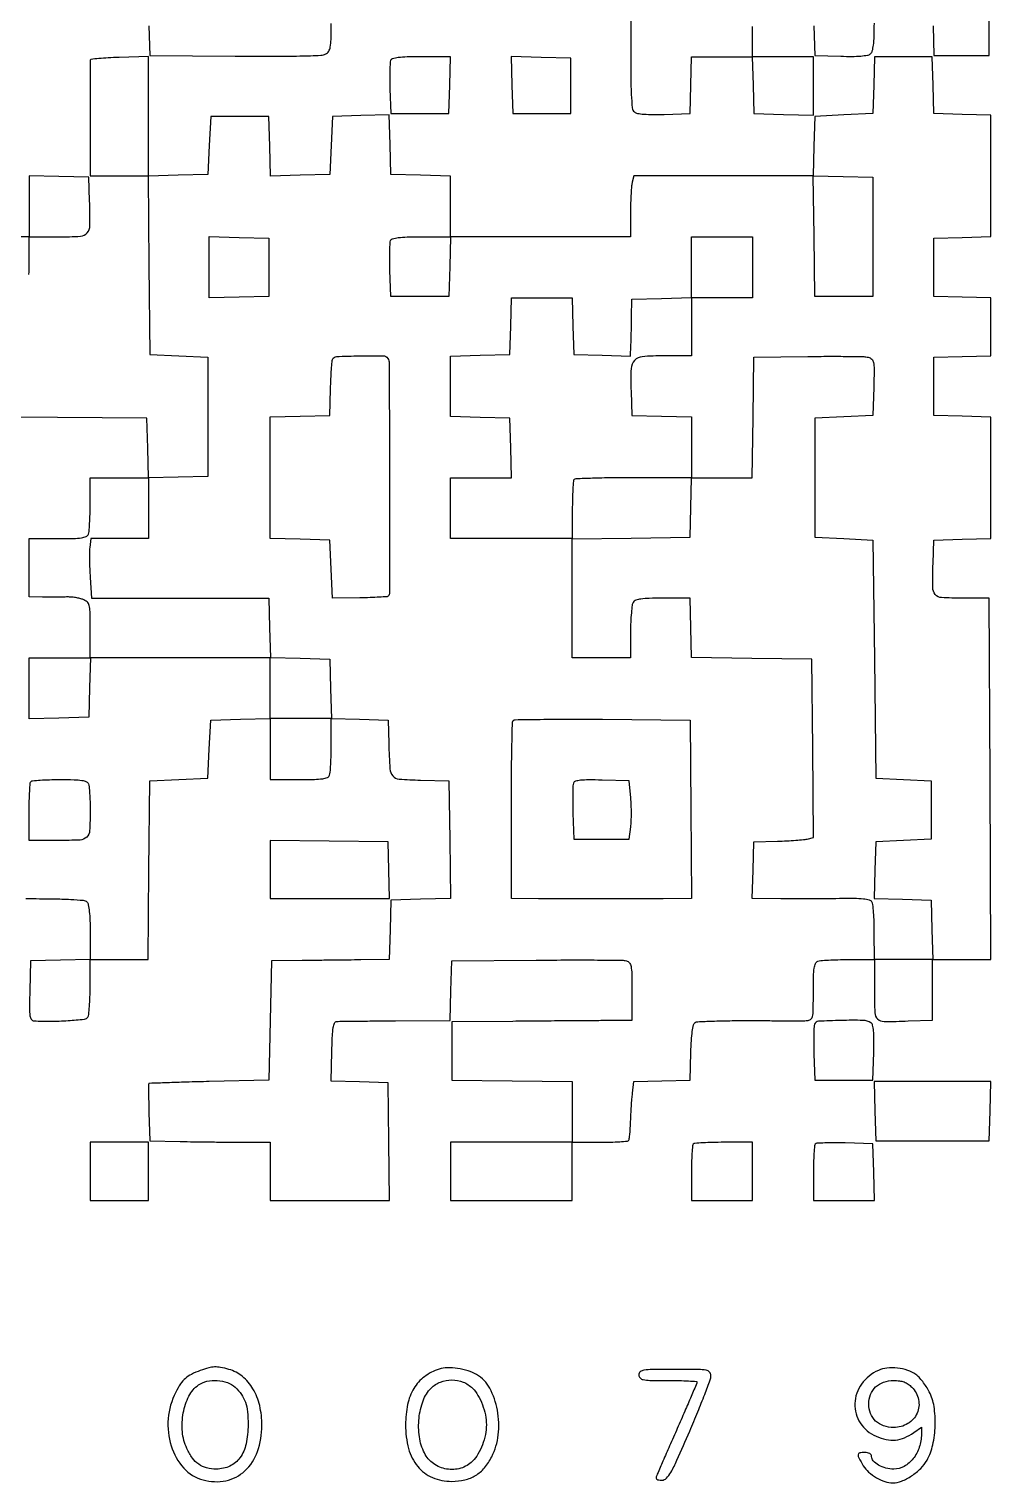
# Model space of a CAD drawing. Extents: x 179 to 1071, y 112 to 1107.
# Drawn here: x 724 to 1071, y 112 to 637 of the extents above; entities that cross this region are included whole.
import ezdxf

# ---------------------------------------------------------------- set-up
doc = ezdxf.new("R2010")
doc.units = 0

msp = doc.modelspace()

# ---------------------------------------------------------------- linework, layer by layer
for points in [[(722.8, 323, -0.003169), (732.593081, 322.937931, -0.010454), (739.045513, 322.721154, -0.00933), (743.538104, 322.391927, -0.175156), (744.8, 321.8, -0.150842), (745.32772, 320.800954, -0.01939), (745.688563, 318.376818, -0.018512), (745.925628, 315.088767, -0.008739), (746, 310.833832), (746, 301.067663), (735.25, 300.783832), (724.5, 300.5), (724.216168, 289.75, 0.003787), (724.096428, 283.38925, 0.03711), (724.265201, 280.711219, 0.117919), (724.770434, 279.415829, 0.228032), (725.716168, 278.879639, 0.018888), (731.670336, 278.70335, 0.015344), (738.050698, 278.95141, 0.00813), (743.904989, 279.454965, 0.229704), (745.166069, 280.234465, 0.115966), (745.484271, 281.149452, 0.007401), (745.737902, 283.992312, 0.010529), (745.920319, 287.423008, 0.007624), (745.984687, 291.25), (746, 301), (756.486147, 301), (766.972294, 301), (767.236147, 333.25), (767.5, 365.5), (778, 366), (788.5, 366.5), (789, 377), (789.5, 387.5), (800.25, 387.783832), (811, 388.067663), (811, 377.033832), (811, 366), (821.393011, 366, 0.005351), (826.960143, 366.059586, 0.030363), (829.913621, 366.30265, 0.063068), (831.601595, 366.76761, 0.205218), (832.393011, 367.581787, 0.072102), (832.632129, 368.638915, 0.005887), (832.821697, 371.475801, 0.007809), (832.955696, 374.880803, 0.005929), (833, 378.616771), (833, 388.069966), (843.25, 387.784983), (853.5, 387.5), (853.75078, 379, 0.008001), (854.167162, 369.85434, 0.165236), (855.196667, 367.34273, 0.196929), (857.49116, 366.190479, 0.012174), (865.2603, 365.784869), (875.5, 365.5), (875.769789, 344.284032), (876.039577, 323.068065), (865.269789, 322.784032), (854.5, 322.5), (854.216168, 311.75), (853.932337, 301), (843.716168, 300.878498, -0.000018), (839.011865, 300.822715, -0.00001), (833.269749, 300.754941, -0.00001), (827.453221, 300.686515, -0.000016), (822.5, 300.628498), (811.5, 300.5), (811, 279), (810.5, 257.5), (789, 256.949707, 0.000837), (780.736355, 256.724349, 0.001369), (773.731911, 256.502398, 0.000137), (767.470063, 256.285105, 0.145075), (767.215017, 256.199707, 0.243658), (767.102679, 255.984742, 0.000888), (767.097461, 253.047726, 0.004298), (767.126288, 249.694038, 0.002651), (767.215017, 245.75), (767.5, 235.5), (778.5, 235.295446, 0.001111), (783.490286, 235.213743, 0.000664), (789.426562, 235.13763, 0.000664), (795.339105, 235.077525, 0.001152), (800.25, 235.045446), (811, 235), (811, 224.5), (811, 214), (832.519888, 214), (854.039775, 214), (853.769888, 235.25), (853.5, 256.5), (843.216527, 256.785353), (832.933054, 257.070705), (833.216527, 267.785353, -0.005159), (833.423758, 273.419085, -0.028969), (833.73962, 276.416048, -0.060504), (834.222008, 278.069978, -0.275849), (835, 278.63465, -0.01907), (836.110313, 278.69176, -0.000368), (841.850999, 278.763631, -0.000888), (848.552126, 278.83069, -0.000595), (856.216168, 278.88465), (875.932337, 279), (876.216168, 289.75), (876.5, 300.5), (907, 300.779881, -0.001543), (918.833446, 300.851959, -0.002337), (929.128125, 300.834787, -0.000876), (937.982137, 300.763127, -0.057195), (939.5, 300.573771, -0.168817), (940.592675, 299.868988, -0.121614), (941.191055, 298.534141, -0.040844), (941.448808, 295.905343, -0.004024), (941.5, 289.544095), (941.5, 279.000412), (931, 278.939798, 0.000371), (925.512826, 278.904048, 0.00011), (917.121875, 278.841297, 0.000111), (907.692912, 278.766623, 0.000119), (898.5, 278.689593), (876.5, 278.5), (876.5, 268), (876.5, 257.5), (898.25, 257.230498), (920, 256.960995), (920, 245.980498), (920, 235), (898, 235), (876, 235), (876, 224.5), (876, 214), (898, 214), (920, 214), (920, 224.5), (920, 235), (929.940983, 235, 0.00746), (933.786464, 235.057378, 0.011518), (937.105837, 235.233054, 0.00599), (939.864695, 235.476159, 0.233445), (940.372299, 235.793375, 0.10677), (940.574085, 236.362294, 0.00702), (940.773561, 238.103455, 0.009921), (940.942349, 240.203897, 0.007236), (941.049745, 242.543375, -0.005029), (941.157143, 245.132315, -0.003738), (941.325846, 247.988754, -0.003778), (941.525526, 250.681363, -0.008533), (941.726907, 252.716215), (942.216955, 256.932429), (952.358477, 257.216215), (962.5, 257.5), (962.788805, 267.464966, -0.008416), (962.987076, 271.790426, -0.018954), (963.316526, 275.05615, -0.018924), (963.738947, 277.427478, -0.195608), (964.288805, 278.230394, -0.134951), (965.267295, 278.550002, -0.002653), (970.578586, 278.773852, -0.006148), (976.822542, 278.926984, -0.004062), (984, 278.95641, 0.000341), (991.250894, 278.932183, 0.000479), (997.726562, 278.921168, 0.000282), (1003.186899, 278.920185, 0.00646), (1004.75, 278.940981, 0.150543), (1006.016919, 279.36796, 0.185809), (1006.694457, 280.403322, 0.049738), (1006.955759, 282.713302, 0.003312), (1007, 289.393011, -0.005351), (1007.059586, 294.960143, -0.030363), (1007.30265, 297.913621, -0.063068), (1007.76761, 299.601595, -0.205218), (1008.581787, 300.393011, -0.07203), (1009.638111, 300.632106, -0.005915), (1012.465525, 300.821697, -0.007831), (1015.859224, 300.955695, -0.005951), (1019.581787, 301), (1029, 301), (1029, 290.116631, 0.009516), (1029.159089, 281.758256, 0.199519), (1030.182582, 279.537886, 0.189407), (1032.499203, 278.63769, 0.008445), (1041.25, 278.818372), (1050, 279.146947), (1050, 290.073474), (1050, 301), (1060.507242, 301), (1071.014483, 301), (1070.757242, 366.25), (1070.5, 431.5), (1060.704844, 431.5, -0.013476), (1053.2306, 431.701484, -0.207462), (1050.977276, 432.826381, -0.175915), (1050.063646, 435.326274, -0.009205), (1050.204946, 444), (1050.5, 452.5), (1060.75, 452.784983), (1071, 453.069966), (1071, 475), (1071, 496.930034), (1060.75, 497.215017), (1050.5, 497.5), (1050.5, 508), (1050.5, 518.5), (1060.75, 518.784983), (1071, 519.069966), (1071, 529.5), (1071, 539.930034), (1060.75, 540.215017), (1050.5, 540.5), (1050.5, 551), (1050.5, 561.5), (1060.75, 561.784983), (1071, 562.069966), (1071, 584), (1071, 605.930034), (1060.75, 606.215017), (1050.5, 606.5), (1050.215017, 616.75), (1049.930034, 627), (1039.5, 627), (1029.069966, 627), (1028.784983, 616.75), (1028.5, 606.5), (1018, 606), (1007.5, 605.5), (1007.216168, 594.75), (1006.932337, 584), (974.5828, 584), (942.233263, 584), (941.630286, 581.75, 0.044946), (941.394203, 580.391033, 0.006544), (941.200423, 577.590625, 0.007361), (941.063073, 574.265037, 0.006249), (941.013655, 570.75), (941, 562), (908.5, 562), (876, 562), (876, 572.966168), (876, 583.932337), (865.25, 584.216168), (854.5, 584.5), (854.215817, 595.284606), (853.931635, 606.069211), (843.715817, 605.784606), (833.5, 605.5), (833, 595), (832.5, 584.5), (821.784171, 584.216515), (811.068343, 583.93303), (810.784171, 594.716515), (810.5, 605.5), (800, 605.5), (789.5, 605.5), (789, 595), (788.5, 584.5), (777.75, 584.216168), (767, 583.932337), (767, 605.5), (767, 627.067663), (756.495666, 626.783832, 0.00669), (752.468332, 626.621065, 0.011093), (749.078253, 626.363063, 0.004852), (746.268611, 626.058869, 0.381842), (745.995666, 625.75, -0.001387), (745.99743, 625.163044, -0.000007), (745.998727, 619.198437, -0.000031), (745.999687, 612.412261, -0.00002), (746, 604.5), (746, 584), (756.486147, 584), (766.972294, 584), (767.236147, 551.75), (767.5, 519.5), (778, 519), (788.5, 518.5), (788.5, 497), (788.5, 475.5), (777.784171, 475.216515), (767.068343, 474.93303), (766.784171, 485.716515), (766.5, 496.5), (734.25, 496.763853), (702, 497.027706)], [(941.139714, 646.727274, -0.000406), (941.106534, 635.872598, 0.00182), (941.103173, 621.184489, 0.010364), (941.291693, 613.376526, 0.012783), (941.633683, 608.529052, 0.198048), (942.399101, 607.083739, 0.132955), (943.486105, 606.587366, 0.020756), (945.849571, 606.296387, 0.018928), (949.041982, 606.158579, 0.009043), (953.149285, 606.211141), (962.5, 606.5), (962.784983, 616.75), (963.069966, 627), (974, 627), (984.930034, 627), (985.215017, 616.75), (985.5, 606.5), (996.25, 606.216168), (1007, 605.932337), (1007, 616.466168), (1007, 627), (996, 627), (985, 627), (985, 638)], [(767.216519, 638.215387), (767.5, 627.5), (798.288634, 627.235492, 0.002361), (811.786457, 627.183259, 0.00578), (821.717299, 627.306516, 0.003546), (829.270265, 627.541199, 0.113798), (831.038634, 628.020676, 0.133164), (832.092013, 629.014205, 0.093543), (832.674192, 630.545474, 0.039086), (832.940932, 633.240813, 0.005128), (833, 639.000201)], [(1007.216168, 638.25), (1007.5, 627.5), (1016.850715, 627.211141, 0.009044), (1020.957683, 627.15859, 0.018924), (1024.150171, 627.296386, 0.020746), (1026.513859, 627.587315, 0.132968), (1027.600715, 628.083586, 0.154085), (1028.271246, 629.124417, 0.035127), (1028.685192, 631.205854, 0.024181), (1028.929838, 634.346734, 0.007345), (1029, 639.122445)], [(723.920078, 548.422631, 0.007655), (723.984687, 552.25), (724, 562), (734.480948, 562, 0.01319), (742.50249, 562.211645, 0.203196), (744.933469, 563.397028, 0.179688), (745.928151, 566.034911, 0.009927), (745.795054, 575), (745.5, 583.5), (734.75, 583.783832), (724, 584.067663), (724, 573.033832), (724, 562), (702, 562)]]:
    msp.add_lwpolyline(points, format="xyb")
msp.add_lwpolyline([(1050.216168, 638.25), (1050.5, 627.5), (1060.5, 627.5), (1070.5, 627.5), (1070.5, 671)])
for points in [[(854.42719, 625.670857, 0.080952), (854.238236, 624.761419, 0.005495), (854.152581, 622.111648, 0.007759), (854.13413, 618.934715, 0.005737), (854.208575, 615.420857), (854.5, 606.5), (865, 606.5), (875.5, 606.5), (875.784983, 616.75), (876.069966, 627), (865.503598, 627, 0.006144), (860.349261, 626.93666, 0.023717), (857.157972, 626.706485, 0.035039), (855.151615, 626.321714, 0.24071)], [(875.783832, 551.25), (875.5, 540.5), (865, 540.5), (854.5, 540.5), (854.210159, 549.924983, -0.005394), (854.136178, 553.631743, -0.007376), (854.154817, 556.970602, -0.005045), (854.239658, 559.758353, -0.081654), (854.428774, 560.674983, -0.241229), (855.151549, 561.323077, -0.034632), (857.163994, 561.706615, -0.023613), (860.358283, 561.936587, -0.006163), (865.502447, 562), (876.067663, 562)], [(985, 551), (985, 540), (974, 540), (963, 540), (963, 529.5), (963, 519), (953.035184, 519, 0.018261), (945.254957, 518.715759, 0.189805), (942.423692, 517.354446, 0.180768), (941.207496, 514.394003, 0.016288), (941.211167, 506.243181), (941.5, 497.5), (952.25, 497.216168), (963, 496.932337), (963, 485.966168), (963, 475), (973.980498, 475), (984.960995, 475), (985.230498, 496.75), (985.5, 518.5), (1005, 518.783711, -0.002831), (1012.63663, 518.85157, -0.003993), (1019.442999, 518.819151, -0.002348), (1025.173356, 518.719172, -0.054764), (1026.784677, 518.505956, -0.127702), (1028.071722, 517.811162, -0.160964), (1028.720143, 516.631456, -0.049294), (1028.920598, 514.275298, -0.003551), (1028.784677, 507.722245), (1028.5, 497.5), (1018, 497), (1007.5, 496.5), (1007.5, 475), (1007.5, 453.5), (1018, 453), (1028.5, 452.5), (1029, 409.5), (1029.5, 366.5), (1039.5, 366), (1049.5, 365.5), (1049.5, 355), (1049.5, 344.5), (1039.5, 344), (1029.5, 343.5), (1029.215407, 333.285365), (1028.930815, 323.07073), (1039.215407, 322.785365), (1049.5, 322.5), (1049.783832, 311.75), (1050.067663, 301), (1039.533832, 301), (1029, 301), (1028.984687, 310.75, 0.007993), (1028.917412, 314.581548, 0.010939), (1028.726302, 318.026457, 0.007917), (1028.45999, 320.877782, 0.114509), (1028.126581, 321.829429, 0.196609), (1027.220955, 322.472579, 0.032607), (1025.067193, 322.829141, 0.022473), (1021.717902, 323.009962, 0.006044), (1016.391893, 322.99349, -0.001772), (1011.475564, 322.936275, -0.001086), (1005.67828, 322.901944, -0.001088), (999.938622, 322.892906, -0.001939), (995.215017, 322.914061), (984.930034, 323), (985.215017, 333.25), (985.5, 343.5), (994, 343.75078, 0.00487), (997.420312, 343.885041, 0.005669), (1000.668123, 344.081155, 0.005068), (1003.40977, 344.305875, 0.033662), (1004.763823, 344.523302), (1007.027647, 345.045043), (1006.763823, 377.272521), (1006.5, 409.5), (984.783635, 409.769409), (963.06727, 410.038817), (962.783635, 420.769409), (962.5, 431.5), (952.712919, 431.5, 0.00665), (947.739107, 431.433843, 0.028066), (944.767521, 431.187479, 0.048144), (942.919948, 430.74503, 0.170654), (941.978232, 430, 0.109035), (941.605034, 428.965489, 0.009918), (941.304487, 426.223437, 0.012476), (941.090353, 422.902151, 0.009445), (941.015313, 419.25), (941, 410), (930.5, 410), (920, 410), (920, 431.5), (920, 453), (898, 453), (876, 453), (876, 464), (876, 475), (887.033832, 475), (898.067663, 475), (897.783832, 485.75), (897.5, 496.5), (886.75, 496.783832), (876, 497.067663), (876, 508), (876, 518.932337), (886.75, 519.216168), (897.5, 519.5), (897.784983, 529.75), (898.069966, 540), (909, 540), (919.930034, 540), (920.215017, 529.75), (920.5, 519.5), (930.75, 519.215017), (941, 518.930034), (941.153471, 522.715017, 0.00297), (941.219108, 524.612145, 0.001085), (941.290215, 527.297536, 0.001076), (941.35527, 530.233986, 0.001287), (941.403471, 533), (941.5, 539.5), (952.25, 539.783832), (963, 540.067663), (963, 551.033832), (963, 562), (974, 562), (985, 562)], [(853.435251, 518.104767, -0.138747), (853.936536, 516.34722, -0.000138), (854.012266, 475.011073, -0.000103), (854.068371, 433.443516, -0.19921), (853.568784, 432.23545, -0.18058), (853.131672, 432.035992, -0.002835), (850.348254, 431.854504, -0.007104), (847.078114, 431.706481, -0.004596), (843.290434, 431.623768), (833.5, 431.5), (833, 442), (832.5, 452.5), (821.75, 452.783832), (811, 453.067663), (811, 475), (811, 496.932337), (821.75, 497.216168), (832.5, 497.5), (832.766667, 507, -0.004064), (832.901725, 510.730129, -0.005607), (833.08776, 514.076563, -0.003647), (833.295521, 516.877413, -0.066498), (833.485282, 517.75, -0.303405), (834.852551, 518.756785, -0.006942), (843.324166, 519.025132, -0.007427), (851.763696, 519.049831, -0.256752)], [(767, 464), (767, 453), (756.609406, 453), (746.218812, 453), (745.855386, 449.75, 0.024523), (745.747061, 448.014144, 0.006591), (745.746772, 445.251562, 0.00666), (745.829729, 442.109768, 0.006846), (745.99598, 439), (746.5, 431.5), (778.5, 431.5), (810.5, 431.5), (810.783492, 420.783492), (811.066984, 410.066984), (821.783492, 409.783492), (832.5, 409.5), (832.783832, 398.75), (833.067663, 388), (822.033832, 388), (811, 388), (811, 398.999783), (811, 409.999567), (778.533539, 409.970903), (746.067078, 409.94224), (745.783539, 399.22112), (745.5, 388.5), (734.75, 388.216168), (724, 387.932337), (724, 398.966168), (724, 410), (735, 410), (746, 410), (746, 420.024751, 0.00376), (745.950246, 426.641344, 0.056819), (745.655977, 428.917788, 0.161357), (744.877685, 430.153615, 0.081554), (743.268344, 431.088075, 0.037884), (741.969799, 431.47217, 0.019745), (740.305599, 431.761907, 0.019521), (738.564973, 431.925749, 0.028127), (737.018344, 431.923547, -0.008568), (735.334545, 431.855269, -0.003934), (733.138201, 431.821166, -0.003894), (730.825738, 431.821467, -0.005375), (728.75, 431.860223), (724, 432), (724, 442.5), (724, 453), (734.393011, 453, 0.005351), (739.960143, 453.059586, 0.030363), (742.913621, 453.30265, 0.063068), (744.601595, 453.76761, 0.205218), (745.393011, 454.581787, 0.07203), (745.632106, 455.638111, 0.005915), (745.821697, 458.465525, 0.007831), (745.955695, 461.859224, 0.005951), (746, 465.581787), (746, 475), (756.5, 475), (767, 475)], [(920.666667, 474.333333, 0.178607), (920.399791, 473.754349, 0.004501), (920.195833, 470.821241, 0.009096), (920.048276, 467.329349, 0.00601), (920, 463.313446), (920, 452.960225), (941.25, 453.230112), (962.5, 453.5), (962.783832, 464.25), (963.067663, 475), (942.200498, 475, 0.002988), (934.153282, 474.951904, 0.004749), (927.26723, 474.804167, 0.001273), (921.287745, 474.603805, 0.189562)], [(962.763853, 355.25), (963.027706, 323), (952.763853, 322.926805, -0.00126), (944.527276, 322.888824, -0.000694), (934.455126, 322.881746, -0.00058), (922.339842, 322.904102, -0.000334), (907.75, 322.957682), (898, 323), (898, 354.833333, -0.002001), (898.049029, 367.086392, -0.003231), (898.199888, 377.515513, -0.000593), (898.402981, 386.698691, -0.192864), (898.680468, 387.347135, -0.194926), (899.328722, 387.621499, -0.000608), (908.434599, 387.750224, -0.003285), (918.778546, 387.815907, -0.002034), (930.930468, 387.763802), (962.5, 387.5)], [(745.393011, 364.418213, -0.068212), (745.631014, 363.402617, -0.007405), (745.821697, 360.999125, -0.008969), (745.95561, 358.116529, -0.007121), (746, 355, -0.012707), (745.809561, 347.507656, -0.192687), (744.74294, 345.191322, -0.180645), (742.343494, 344.173683, -0.010922), (734.393011, 344), (724, 344), (724, 354.333333, -0.006022), (724.048276, 358.341612, -0.009111), (724.195833, 361.827083, -0.004516), (724.399803, 364.754503, -0.178563), (724.666667, 365.333333, -0.177151), (725.240534, 365.599816, -0.005003), (727.994614, 365.804167, -0.009619), (731.284117, 365.951702, -0.006396), (735.059678, 366, -0.005893), (740.231606, 365.939041, -0.032092), (743.020372, 365.693741, -0.066055), (744.624187, 365.225925, -0.199759)], [(920.44275, 364.711405, 0.081149), (920.248444, 363.774362, 0.00524), (920.158923, 360.981301, 0.007536), (920.137209, 357.634347, 0.00554), (920.210159, 353.924983), (920.5, 344.5), (930.5, 344.5), (940.5, 344.5), (941.08534, 348.886315, 0.022863), (941.269448, 350.99849, 0.010307), (941.326793, 353.780045, 0.01018), (941.266834, 356.724741, 0.013684), (941.08534, 359.386315), (940.5, 365.5), (930.732592, 365.786422, 0.006215), (925.820487, 365.869374, 0.027145), (922.9185, 365.724677, 0.046335), (921.158442, 365.373938, 0.232847)], [(1007.428774, 277.674983, 0.081654), (1007.239658, 276.758353, 0.005045), (1007.154817, 273.970602, 0.007376), (1007.136178, 270.631743, 0.005394), (1007.210159, 266.924983), (1007.5, 257.5), (1018, 257.5), (1028.5, 257.5), (1028.788231, 267.417355, 0.006827), (1028.861823, 272.195195, 0.023663), (1028.721018, 275.282937, 0.033714), (1028.395734, 277.294865, 0.19692), (1027.788231, 278.152042, 0.136787), (1024.904818, 279.023449, 0.011257), (1016.975547, 279.016201, 0.007704), (1008.836593, 278.699969, 0.295732)], [(963.666667, 234.333333, 0.177413), (963.400114, 233.758552, 0.004912), (963.195833, 230.973958, 0.009526), (963.048294, 227.649913, 0.006327), (963, 223.833333), (963, 214), (974, 214), (985, 214), (985, 224.5), (985, 235), (974.666667, 235, 0.006022), (970.658388, 234.951724, 0.009111), (967.172917, 234.804167, 0.004516), (964.245497, 234.600197, 0.178563)], [(1007.699448, 234.366114, 0.176241), (1007.420111, 233.767337, 0.005323), (1007.205463, 230.983588, 0.009942), (1007.050687, 227.652202, 0.006636), (1007, 223.833333), (1007, 214), (1018.034983, 214), (1029.069966, 214), (1028.784983, 224.25), (1028.5, 234.5), (1018.449448, 234.782781, 0.006672), (1014.547259, 234.840477, 0.010046), (1011.145783, 234.777033, 0.005301), (1008.300668, 234.636532, 0.183378)], [(785.740524, 152.570688, 0.028609), (782.528672, 151.2129, 0.066501), (780.360803, 149.761496, 0.066134), (778.642897, 147.786715, 0.028039), (776.871697, 144.748505, 0.097204), (774.1509, 135.212943, 0.097162), (775.23538, 125.354822, 0.107192), (779.770059, 117.376724, 0.145346), (786.78926, 113.056746, 0.116714), (794.969309, 112.805894, 0.137845), (801.830208, 116.340187, 0.122881), (806.377412, 123.332215, 0.082331), (807.978038, 132.782119, 0.057337), (807.180141, 139.937374, 0.076938), (804.768307, 145.990315, 0.087556), (800.952516, 150.453, 0.104818), (796.056846, 153.000752, 0.019681), (793.038008, 153.712728, 0.058547), (790.922069, 153.872352, 0.057192), (788.799657, 153.538712, 0.018145)], [(871.913572, 153.088032, 0.083656), (866.623478, 150.356791, 0.096673), (862.826191, 146.152091, 0.085106), (860.571356, 140.372555, 0.050587), (859.823529, 133, 0.063536), (860.92358, 124.37806, 0.108163), (864.195567, 117.925394, 0.123433), (869.500616, 113.972316, 0.099014), (876.505462, 112.571429, 0.056533), (881.214517, 113.105567, 0.081381), (885.089592, 114.690713, 0.080995), (888.269033, 117.436469, 0.055444), (890.912266, 121.418154, 0.092132), (893.286825, 129.331321, 0.072457), (892.956148, 138.293724, 0.076983), (890.188282, 146.239408, 0.139223), (885.451286, 151.168444, 0.058464), (882.385158, 152.507645, 0.038556), (878.624865, 153.340354, 0.03904), (874.887441, 153.575431, 0.073745)], [(944, 151, 0.193568), (944.439694, 149.906793, 0.15568), (945.5625, 149.297619, 0.043488), (948.033032, 149.046494, 0.003595), (954.5, 149, -0.005181), (958.526119, 148.958281, -0.008623), (961.915625, 148.829523, -0.00296), (964.780725, 148.654146, -0.394707), (965, 148.419651, -0.10025), (964.911167, 147.981047, -0.000388), (962.91266, 143.259945, -0.001972), (960.618143, 137.910049, -0.001237), (957.894161, 131.669651, 0.000233), (955.13485, 125.382772, 0.000347), (952.72845, 119.882648, 0.000144), (950.671185, 115.167915, 0.007464), (950.287172, 114.25, 0.166929), (950.260795, 113.728037, 0.184209), (950.563586, 113.325279, 0.104216), (951.238062, 113.075914, 0.036628), (952.272937, 113, 0.197314), (953.948877, 113.688164, 0.068528), (955.570768, 115.800935, 0.0254), (957.775619, 120.173093, 0.002627), (962.38568, 130.75, 0.004299), (965.30688, 137.713921, 0.00614), (967.769731, 143.946875, 0.003551), (969.738593, 149.226832, 0.088323), (970.005754, 150.75, 0.181716), (969.522655, 152.025466, 0.171121), (968.305666, 152.70662, 0.040469), (965.516592, 152.959472, 0.002379), (957, 153, 0.002682), (948.865477, 152.95637, 0.035495), (945.875, 152.711538, 0.134742), (944.522682, 152.106787, 0.224251)], [(1030.450423, 152.6398, 0.130772), (1024.391098, 147.703911, 0.149162), (1021.967541, 140.651597, 0.155447), (1023.928222, 133.663919, 0.14407), (1029.620337, 128.843745, 0.052522), (1033.271317, 127.668094, 0.076451), (1036.64281, 127.485948, 0.076551), (1039.90997, 128.325189, 0.052811), (1043.25, 130.192432), (1046, 132.136188), (1046, 129.633194, -0.07966), (1045.237466, 124.877412, -0.087537), (1043.031793, 120.767952, -0.097448), (1039.789743, 117.985334, -0.129467), (1036.048192, 117, -0.06339), (1033.182494, 117.364781, -0.065583), (1030.534877, 118.43519, -0.076829), (1028.63788, 119.933576, -0.189445), (1028, 121.556704, 0.15161), (1027.818319, 122.142102, 0.111803), (1027.316963, 122.60567, 0.083412), (1026.522149, 122.902244, 0.04771), (1025.5, 123, 0.050164), (1023.719992, 122.820966, 0.329174), (1023.154525, 122.194547, 0.150774), (1023.395651, 121.011081, 0.011806), (1025.025635, 118.189824, 0.075794), (1026.935401, 115.916978, 0.048349), (1029.74242, 113.89574, 0.048699), (1032.848073, 112.470959, 0.083393), (1035.652157, 112, 0.098109), (1038.811587, 112.625965, 0.0491), (1042.420957, 114.547945, 0.047984), (1045.729702, 117.241831, 0.07), (1048.00705, 120.226332, 0.07517), (1050.091001, 125.729817, 0.044784), (1050.948142, 132.696996, 0.045048), (1050.55254, 139.613701, 0.083768), (1048.820529, 144.941457, 0.024081), (1047.748652, 146.772475, 0.020347), (1046.44728, 148.601325, 0.020835), (1045.121443, 150.172841, 0.052398), (1044, 151.163642, 0.076213), (1041.033972, 152.658344, 0.051582), (1037.326209, 153.45479, 0.0519), (1033.56691, 153.47287, 0.081331)], [(798.364163, 146.538309, -0.053961), (800.596946, 143.969708, -0.069573), (802.00804, 141.183716, -0.05758), (802.764238, 137.718807, -0.024966), (803, 133, -0.052182), (802.278788, 126.108216, -0.10324), (800.075047, 121.096746, -0.129179), (796.450568, 118.081975, -0.109658), (791.576484, 117, -0.061196), (788.034143, 117.435181, -0.090522), (785.189743, 118.722613, -0.085592), (782.875591, 120.995264, -0.049392), (780.913748, 124.3825, -0.084004), (779.296268, 130.495796, -0.068055), (779.600904, 137.282459, -0.071806), (781.641815, 143.357115, -0.123699), (785.114292, 147.3675, -0.098439), (788.166784, 148.711541, -0.070371), (791.897287, 149.003148, -0.070634), (795.547344, 148.249807, -0.101052)], [(883.982649, 146.171197, -0.064408), (885.943053, 143.628272, -0.041248), (887.552724, 140.258838, -0.040305), (888.628378, 136.555223, -0.050566), (888.988846, 133, -0.050566), (888.628378, 129.444777, -0.040305), (887.552724, 125.741162, -0.041248), (885.943053, 122.371728, -0.064408), (883.982649, 119.828803, -0.125153), (879.728811, 117.299776, -0.114903), (874.638427, 117.001281, -0.113782), (869.901144, 118.986437, -0.120882), (866.635358, 122.810704, -0.081736), (864.815528, 128.630086, -0.060778), (864.690324, 135.372563, -0.06276), (866.156088, 141.683964, -0.108383), (869.049565, 146.203411, -0.102396), (872.431675, 148.42564, -0.095134), (876.509609, 149.199511, -0.094944), (880.591051, 148.408313, -0.101496)], [(1042.545455, 146.545455, -0.146221), (1044.957323, 142.077749, -0.15817), (1044.419891, 137.171844, -0.153097), (1041.0704, 133.404019, -0.135896), (1036, 132, -0.082046), (1032.355432, 132.602101, -0.10776), (1029.474754, 134.337268, -0.111483), (1027.643264, 137.061363, -0.09273), (1027, 140.5, -0.09273), (1027.643264, 143.938637, -0.111483), (1029.474754, 146.662732, -0.10776), (1032.355432, 148.397899, -0.082046), (1036, 149, -0.032708), (1038.063279, 148.864886, -0.057058), (1039.724242, 148.45, -0.061499), (1041.162777, 147.69813, -0.045266)]]:
    msp.add_lwpolyline(points, format="xyb", close=True)
for points in [[(898.214639, 616.78419), (898.5, 606.5), (909, 606.5), (919.5, 606.5), (919.5, 616.5), (919.5, 626.5), (908.714639, 626.78419), (897.929279, 627.068381)], [(1028.5, 562), (1028.5, 540.5), (1018, 540.5), (1007.5, 540.5), (1007.230403, 562.284031), (1006.960806, 584.068061), (1017.730403, 583.784031), (1028.5, 583.5)], [(810.5, 551), (810.5, 540.5), (799.75, 540.216168), (789, 539.932337), (789, 551), (789, 562.067663), (799.75, 561.783832), (810.5, 561.5)], [(811, 333.519888), (811, 323), (832.534983, 323), (854.069966, 323), (853.784983, 333.25), (853.5, 343.5), (832.25, 343.769888), (811, 344.039775)], [(1029.216168, 246.25), (1029.5, 235.5), (1050, 235.5), (1070.5, 235.5), (1070.783832, 246.25), (1071.067663, 257), (1050, 257), (1028.932337, 257)], [(746, 224.5), (746, 214), (756.5, 214), (767, 214), (767, 224.5), (767, 235), (756.5, 235), (746, 235)]]:
    msp.add_lwpolyline(points, close=True)

doc.saveas('drawing.dxf')
